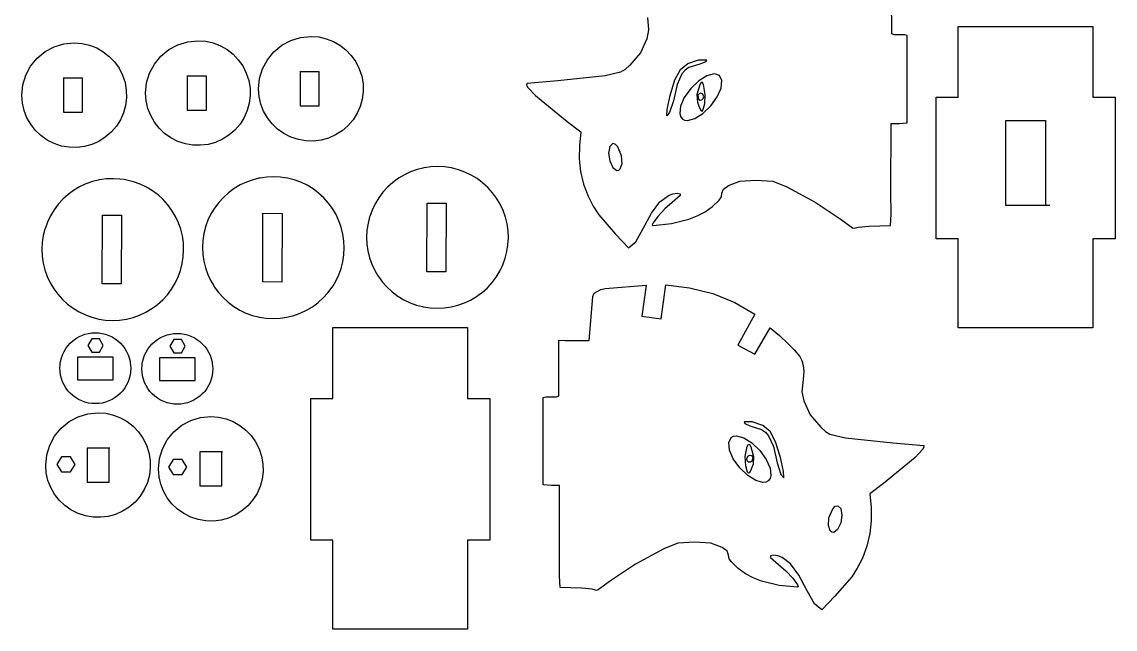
# Model space of a CAD drawing. Extents: x -189 to 189, y -97 to 97.
# Drawn here: x -179.3 to -30.1, y -66.3 to 16.6 of the extents above; entities that cross this region are included whole.
import ezdxf

# ---------------------------------------------------------------- set-up
doc = ezdxf.new("R2010")
doc.units = 0
doc.layers.add('MODELSKETCH_VISIBLE', color=7, linetype='CONTINUOUS')

msp = doc.modelspace()

# ---------------------------------------------------------------- linework, layer by layer
at = {"layer": 'MODELSKETCH_VISIBLE'}
for p, q in [((-60.6, 14.93), (-60.61, 22.55)), ((-93.94, 17.2), (-93.79, 15.5)), ((-93.79, 15.5), (-94.04, 14.25)), ((-60.27, 14.82), (-60.6, 14.93)), ((-51.53, 6.29), (-51.53, 15.97)), ((-51.53, 15.97), (-33.14, 15.97)), ((-33.14, 15.97), (-33.14, 6.29)), ((-174.94, 13.17), (-173.6, 13.58)), ((-173.6, 13.58), (-172.2, 13.72)), ((-172.2, 13.72), (-171.13, 13.64)), ((-171.13, 13.64), (-170.11, 13.4)), ((-159.27, 12.81), (-158.04, 13.47)), ((-158.04, 13.47), (-156.71, 13.87)), ((-156.71, 13.87), (-155.31, 14.01)), ((-155.31, 14.01), (-154.24, 13.93)), ((-154.24, 13.93), (-153.21, 13.7)), ((-153.21, 13.7), (-152.24, 13.32)), ((-143.85, 13.39), (-142.62, 14.05)), ((-142.62, 14.05), (-141.29, 14.46)), ((-141.29, 14.46), (-139.89, 14.6)), ((-139.89, 14.6), (-138.82, 14.52)), ((-138.82, 14.52), (-137.79, 14.28)), ((-137.79, 14.28), (-136.82, 13.9)), ((-136.82, 13.9), (-135.92, 13.39)), ((-94.04, 14.25), (-94.91, 12.37)), ((-59.54, 14.81), (-60.27, 14.82)), ((-58.81, 14.8), (-59.54, 14.81)), ((-58.47, 14.71), (-58.81, 14.8)), ((-58.48, 2.79), (-58.47, 14.71)), ((-177.25, 11.62), (-176.17, 12.52)), ((-176.17, 12.52), (-174.94, 13.17)), ((-170.11, 13.4), (-169.13, 13.02)), ((-169.13, 13.02), (-168.23, 12.51)), ((-168.23, 12.51), (-167.41, 11.87)), ((-160.36, 11.92), (-159.27, 12.81)), ((-152.24, 13.32), (-151.34, 12.81)), ((-151.34, 12.81), (-150.52, 12.17)), ((-150.52, 12.17), (-149.8, 11.42)), ((-145.83, 11.41), (-144.94, 12.5)), ((-144.94, 12.5), (-143.85, 13.39)), ((-135.92, 13.39), (-135.1, 12.75)), ((-135.1, 12.75), (-134.38, 12)), ((-134.38, 12), (-133.77, 11.14)), ((-94.91, 12.37), (-96.35, 10.68)), ((-178.8, 9.3), (-178.15, 10.53)), ((-178.15, 10.53), (-177.25, 11.62)), ((-167.41, 11.87), (-166.69, 11.12)), ((-166.69, 11.12), (-166.08, 10.26)), ((-161.91, 9.6), (-161.25, 10.83)), ((-161.25, 10.83), (-160.36, 11.92)), ((-149.8, 11.42), (-149.19, 10.56)), ((-149.19, 10.56), (-148.71, 9.6)), ((-146.49, 10.18), (-145.83, 11.41)), ((-133.77, 11.14), (-133.28, 10.18)), ((-96.35, 10.68), (-97, 10.09)), ((-89.44, 10.06), (-88.43, 10.89)), ((-88.43, 10.89), (-86.99, 11.39)), ((-86.8, 10.79), (-88.27, 10.35)), ((-86.99, 11.39), (-85.88, 11.42)), ((-86.58, 10.89), (-86.8, 10.79)), ((-85.97, 11.15), (-86.58, 10.89)), ((-85.88, 11.42), (-85.97, 11.15)), ((-179.21, 7.97), (-178.8, 9.3)), ((-166.08, 10.26), (-165.6, 9.3)), ((-165.6, 9.3), (-165.26, 8.29)), ((-162.32, 8.27), (-161.91, 9.6)), ((-154.16, 9.17), (-156.82, 9.17)), ((-156.76, 9.19), (-156.76, 4.54)), ((-154.16, 4.54), (-154.16, 9.17)), ((-148.71, 9.6), (-148.37, 8.58)), ((-146.89, 8.85), (-146.49, 10.18)), ((-138.74, 9.75), (-141.4, 9.75)), ((-141.34, 9.77), (-141.34, 5.13)), ((-138.74, 5.13), (-138.74, 9.75)), ((-133.28, 10.18), (-132.95, 9.17)), ((-132.95, 9.17), (-132.77, 8.13)), ((-99.73, 9.21), (-106.17, 8.52)), ((-97.6, 9.73), (-99.73, 9.21)), ((-97, 10.09), (-97.6, 9.73)), ((-90.19, 8.68), (-89.44, 10.06)), ((-89.23, 9.48), (-89.88, 8.03)), ((-88.8, 9.98), (-89.23, 9.48)), ((-88.27, 10.35), (-88.8, 9.98)), ((-85.83, 9.22), (-86.94, 8.54)), ((-84.85, 9.47), (-85.83, 9.22)), ((-84.45, 9.42), (-84.85, 9.47)), ((-84.12, 9.24), (-84.45, 9.42)), ((-83.79, 8.56), (-84.12, 9.24)), ((-179.35, 6.57), (-179.21, 7.97)), ((-171.05, 8.88), (-173.71, 8.88)), ((-173.65, 8.89), (-173.65, 4.25)), ((-171.05, 4.25), (-171.05, 8.88)), ((-165.26, 8.29), (-165.09, 7.25)), ((-162.46, 6.87), (-162.32, 8.27)), ((-148.37, 8.58), (-148.19, 7.55)), ((-148.19, 7.55), (-148.17, 6.5)), ((-147.03, 7.45), (-146.89, 8.85)), ((-132.77, 8.13), (-132.75, 7.08)), ((-110.4, 8.15), (-110.44, 7.95)), ((-110.44, 7.95), (-110.25, 7.6)), ((-106.17, 8.52), (-110.4, 8.15)), ((-110.25, 7.6), (-109.24, 6.51)), ((-90.83, 6.55), (-90.19, 8.68)), ((-89.88, 8.03), (-90.4, 5.81)), ((-88.03, 7.49), (-88.91, 6.25)), ((-86.94, 8.54), (-88.03, 7.49)), ((-86.81, 8), (-87.18, 6.66)), ((-86.61, 8.3), (-86.81, 8)), ((-86.47, 8.33), (-86.61, 8.3)), ((-86.29, 8.03), (-86.47, 8.33)), ((-86.04, 6.67), (-86.29, 8.03)), ((-84.42, 6.33), (-83.89, 7.54)), ((-83.89, 7.54), (-83.79, 8.56)), ((-179.27, 5.5), (-179.35, 6.57)), ((-165.06, 6.21), (-165.19, 5.18)), ((-165.09, 7.25), (-165.06, 6.21)), ((-162.38, 5.8), (-162.46, 6.87)), ((-148.17, 6.5), (-148.3, 5.47)), ((-146.95, 6.38), (-147.03, 7.45)), ((-146.72, 5.35), (-146.95, 6.38)), ((-132.88, 6.05), (-133.15, 5.05)), ((-132.75, 7.08), (-132.88, 6.05)), ((-109.24, 6.51), (-104.91, 2.97)), ((-91.24, 4.64), (-90.83, 6.55)), ((-88.91, 6.25), (-89.43, 5.06)), ((-87.18, 6.66), (-87.12, 5.64)), ((-86.9, 6.78), (-87.06, 6.56)), ((-87.06, 6.56), (-86.97, 6.02)), ((-86.97, 6.02), (-86.75, 5.89)), ((-86.67, 6.86), (-86.9, 6.78)), ((-86.37, 6.72), (-86.67, 6.86)), ((-86.51, 5.92), (-86.32, 6.1)), ((-86.25, 6.37), (-86.37, 6.72)), ((-86.32, 6.1), (-86.25, 6.37)), ((-86.12, 5.39), (-86.04, 6.67)), ((-85.28, 5.11), (-84.42, 6.33)), ((-54.53, -13.06), (-54.53, 6.29)), ((-54.53, 6.29), (-51.53, 6.29)), ((-33.14, 6.29), (-30.09, 6.29)), ((-30.09, 6.29), (-30.09, -13.06)), ((-179.03, 4.47), (-179.27, 5.5)), ((-165.19, 5.18), (-165.47, 4.17)), ((-162.14, 4.77), (-162.38, 5.8)), ((-161.76, 3.8), (-162.14, 4.77)), ((-156.76, 4.54), (-154.16, 4.54)), ((-148.3, 5.47), (-148.58, 4.47)), ((-146.34, 4.38), (-146.72, 5.35)), ((-141.34, 5.13), (-138.74, 5.13)), ((-133.15, 5.05), (-133.57, 4.1)), ((-91.31, 3.74), (-91.24, 4.64)), ((-90.4, 5.81), (-90.92, 4.21)), ((-89.43, 5.06), (-89.53, 4.05)), ((-87.12, 5.64), (-86.86, 4.92)), ((-86.86, 4.92), (-86.6, 4.44)), ((-86.75, 5.89), (-86.51, 5.92)), ((-86.49, 4.37), (-86.36, 4.54)), ((-86.38, 4.06), (-85.28, 5.11)), ((-86.36, 4.54), (-86.12, 5.39)), ((-178.66, 3.5), (-179.03, 4.47)), ((-178.14, 2.6), (-178.66, 3.5)), ((-173.65, 4.25), (-171.05, 4.25)), ((-165.89, 3.22), (-166.45, 2.33)), ((-165.47, 4.17), (-165.89, 3.22)), ((-161.25, 2.9), (-161.76, 3.8)), ((-149, 3.52), (-149.56, 2.63)), ((-148.58, 4.47), (-149, 3.52)), ((-145.83, 3.48), (-146.34, 4.38)), ((-145.19, 2.66), (-145.83, 3.48)), ((-134.13, 3.21), (-134.83, 2.4)), ((-133.57, 4.1), (-134.13, 3.21)), ((-90.92, 4.21), (-91.31, 3.74)), ((-89.53, 4.05), (-89.42, 3.66)), ((-89.42, 3.66), (-89.2, 3.36)), ((-89.2, 3.36), (-88.87, 3.18)), ((-88.87, 3.18), (-88.46, 3.13)), ((-88.46, 3.13), (-87.48, 3.38)), ((-87.48, 3.38), (-86.38, 4.06)), ((-86.6, 4.44), (-86.49, 4.37)), ((-45.01, -8.48), (-45.01, 3.13)), ((-45.01, 3.13), (-39.61, 3.13)), ((-39.61, 3.13), (-39.61, -8.48)), ((-177.51, 1.78), (-178.14, 2.6)), ((-176.75, 1.06), (-177.51, 1.78)), ((-167.15, 1.52), (-167.96, 0.82)), ((-166.45, 2.33), (-167.15, 1.52)), ((-160.61, 2.08), (-161.25, 2.9)), ((-159.86, 1.36), (-160.61, 2.08)), ((-150.26, 1.81), (-151.07, 1.11)), ((-149.56, 2.63), (-150.26, 1.81)), ((-144.44, 1.94), (-145.19, 2.66)), ((-143.58, 1.33), (-144.44, 1.94)), ((-135.64, 1.7), (-136.54, 1.14)), ((-134.83, 2.4), (-135.64, 1.7)), ((-104.91, 2.97), (-103.05, 1.58)), ((-103.05, 1.58), (-103.21, -0.32)), ((-60.7, -6.68), (-60.66, 2.71)), ((-60.66, 2.71), (-59.57, 2.72)), ((-59.57, 2.72), (-58.48, 2.79)), ((-175.89, 0.45), (-176.75, 1.06)), ((-174.94, -0.03), (-175.89, 0.45)), ((-168.85, 0.26), (-169.81, -0.16)), ((-167.96, 0.82), (-168.85, 0.26)), ((-159, 0.75), (-159.86, 1.36)), ((-158.04, 0.26), (-159, 0.75)), ((-157.03, -0.07), (-158.04, 0.26)), ((-152.91, 0.13), (-153.91, -0.14)), ((-151.96, 0.55), (-152.91, 0.13)), ((-151.07, 1.11), (-151.96, 0.55)), ((-142.62, 0.85), (-143.58, 1.33)), ((-141.6, 0.51), (-142.62, 0.85)), ((-140.56, 0.33), (-141.6, 0.51)), ((-139.52, 0.31), (-140.56, 0.33)), ((-138.49, 0.44), (-139.52, 0.31)), ((-137.49, 0.72), (-138.49, 0.44)), ((-136.54, 1.14), (-137.49, 0.72)), ((-173.92, -0.37), (-174.94, -0.03)), ((-172.88, -0.54), (-173.92, -0.37)), ((-171.84, -0.57), (-172.88, -0.54)), ((-170.81, -0.44), (-171.84, -0.57)), ((-169.81, -0.16), (-170.81, -0.44)), ((-155.99, -0.25), (-157.03, -0.07)), ((-154.94, -0.27), (-155.99, -0.25)), ((-153.91, -0.14), (-154.94, -0.27)), ((-103.21, -0.32), (-103.25, -2.12)), ((-99.09, -0.45), (-99.24, -1.33)), ((-99.24, -1.33), (-99.07, -2.4)), ((-98.69, -0.04), (-99.09, -0.45)), ((-98.33, -0.12), (-98.69, -0.04)), ((-97.98, -0.46), (-98.33, -0.12)), ((-97.48, -1.71), (-97.98, -0.46)), ((-103.25, -2.12), (-103.07, -3.87)), ((-99.07, -2.4), (-98.65, -3.29)), ((-97.66, -3.5), (-97.41, -2.75)), ((-97.41, -2.75), (-97.48, -1.71)), ((-127.13, -4.3), (-127.95, -4.78)), ((-126.27, -3.89), (-127.13, -4.3)), ((-125.38, -3.58), (-126.27, -3.89)), ((-124.59, -3.38), (-125.38, -3.58)), ((-124.46, -3.35), (-124.59, -3.38)), ((-124.09, -3.3), (-124.46, -3.35)), ((-123.52, -3.21), (-124.09, -3.3)), ((-122.57, -3.17), (-123.52, -3.21)), ((-121.62, -3.22), (-122.57, -3.17)), ((-121.04, -3.31), (-121.62, -3.22)), ((-120.68, -3.36), (-121.04, -3.31)), ((-119.76, -3.6), (-120.68, -3.36)), ((-118.87, -3.92), (-119.76, -3.6)), ((-118.01, -4.33), (-118.87, -3.92)), ((-117.2, -4.82), (-118.01, -4.33)), ((-103.07, -3.87), (-102.66, -5.56)), ((-98.65, -3.29), (-98.12, -3.7)), ((-98.12, -3.7), (-97.87, -3.68)), ((-97.87, -3.68), (-97.66, -3.5)), ((-171.46, -5.95), (-172.28, -6.43)), ((-170.6, -5.55), (-171.46, -5.95)), ((-169.71, -5.23), (-170.6, -5.55)), ((-168.92, -5.04), (-169.71, -5.23)), ((-168.78, -5), (-168.92, -5.04)), ((-168.42, -4.95), (-168.78, -5)), ((-167.84, -4.87), (-168.42, -4.95)), ((-166.9, -4.83), (-167.84, -4.87)), ((-165.95, -4.88), (-166.9, -4.83)), ((-165.37, -4.96), (-165.95, -4.88)), ((-165.01, -5.02), (-165.37, -4.96)), ((-164.09, -5.25), (-165.01, -5.02)), ((-163.19, -5.58), (-164.09, -5.25)), ((-162.34, -5.99), (-163.19, -5.58)), ((-149.54, -5.69), (-150.36, -6.18)), ((-148.68, -5.29), (-149.54, -5.69)), ((-147.78, -4.97), (-148.68, -5.29)), ((-146.99, -4.78), (-147.78, -4.97)), ((-146.86, -4.75), (-146.99, -4.78)), ((-146.5, -4.69), (-146.86, -4.75)), ((-145.92, -4.61), (-146.5, -4.69)), ((-144.97, -4.57), (-145.92, -4.61)), ((-144.03, -4.62), (-144.97, -4.57)), ((-143.45, -4.71), (-144.03, -4.62)), ((-143.09, -4.76), (-143.45, -4.71)), ((-142.17, -5), (-143.09, -4.76)), ((-141.27, -5.32), (-142.17, -5)), ((-140.42, -5.73), (-141.27, -5.32)), ((-139.6, -6.22), (-140.42, -5.73)), ((-128.72, -5.34), (-129.42, -5.98)), ((-127.95, -4.78), (-128.72, -5.34)), ((-116.67, -5.22), (-117.2, -4.82)), ((-116.44, -5.39), (-116.67, -5.22)), ((-115.74, -6.03), (-116.44, -5.39)), ((-102.66, -5.56), (-102.03, -7.21)), ((-83.57, -6.28), (-82.89, -5.75)), ((-82.89, -5.75), (-81.34, -5.15)), ((-81.34, -5.15), (-79.13, -5.04)), ((-79.13, -5.04), (-76.84, -5.17)), ((-76.84, -5.17), (-74.91, -5.93)), ((-74.91, -5.93), (-71.04, -8.04)), ((-173.04, -7), (-173.75, -7.63)), ((-172.28, -6.43), (-173.04, -7)), ((-161.52, -6.48), (-162.34, -5.99)), ((-161, -6.87), (-161.52, -6.48)), ((-160.76, -7.05), (-161, -6.87)), ((-160.06, -7.69), (-160.76, -7.05)), ((-151.83, -7.38), (-152.47, -8.08)), ((-151.12, -6.74), (-151.83, -7.38)), ((-150.36, -6.18), (-151.12, -6.74)), ((-139.07, -6.62), (-139.6, -6.22)), ((-138.84, -6.79), (-139.07, -6.62)), ((-138.14, -7.43), (-138.84, -6.79)), ((-137.51, -8.14), (-138.14, -7.43)), ((-130.63, -7.44), (-131.12, -8.25)), ((-130.06, -6.68), (-130.63, -7.44)), ((-129.42, -5.98), (-130.06, -6.68)), ((-115.1, -6.74), (-115.74, -6.03)), ((-114.54, -7.5), (-115.1, -6.74)), ((-102.03, -7.21), (-101.34, -8.6)), ((-92.23, -8.01), (-91.07, -7.11)), ((-91.07, -7.11), (-90.48, -6.88)), ((-89.47, -7.11), (-90.58, -8.08)), ((-90.48, -6.88), (-89.89, -6.81)), ((-89.89, -6.81), (-89.49, -6.88)), ((-89.49, -6.88), (-89.47, -7.11)), ((-84.15, -7.74), (-83.84, -7.31)), ((-83.84, -7.31), (-83.77, -6.81)), ((-83.77, -6.81), (-83.57, -6.28)), ((-60.67, -9.68), (-60.7, -6.68)), ((-174.39, -8.33), (-174.96, -9.09)), ((-173.75, -7.63), (-174.39, -8.33)), ((-159.43, -8.39), (-160.06, -7.69)), ((-158.87, -9.16), (-159.43, -8.39)), ((-153.04, -8.84), (-153.53, -9.65)), ((-152.47, -8.08), (-153.04, -8.84)), ((-136.94, -8.9), (-137.51, -8.14)), ((-136.46, -9.72), (-136.94, -8.9)), ((-131.12, -8.25), (-131.53, -9.11)), ((-124.06, -17.53), (-124.02, -8.16)), ((-124.02, -8.16), (-121.42, -8.17)), ((-121.42, -8.17), (-121.46, -17.54)), ((-114.05, -8.32), (-114.54, -7.5)), ((-113.65, -9.18), (-114.05, -8.32)), ((-101.34, -8.6), (-100.6, -9.78)), ((-93.38, -9.52), (-92.23, -8.01)), ((-91.57, -8.93), (-92.54, -9.97)), ((-90.58, -8.08), (-91.57, -8.93)), ((-86.08, -9.35), (-85.08, -8.62)), ((-85.08, -8.62), (-84.15, -7.74)), ((-71.04, -8.04), (-67.49, -10.4)), ((-39.01, -8.48), (-45.01, -8.48)), ((-175.45, -9.91), (-175.86, -10.76)), ((-174.96, -9.09), (-175.45, -9.91)), ((-168.39, -19.19), (-168.35, -9.81)), ((-168.35, -9.81), (-165.74, -9.82)), ((-165.74, -9.82), (-165.79, -19.2)), ((-158.38, -9.98), (-158.87, -9.16)), ((-157.98, -10.84), (-158.38, -9.98)), ((-153.53, -9.65), (-153.94, -10.51)), ((-146.46, -18.93), (-146.43, -9.55)), ((-146.43, -9.55), (-143.82, -9.56)), ((-143.82, -9.56), (-143.86, -18.94)), ((-136.06, -10.58), (-136.46, -9.72)), ((-131.87, -10.06), (-132.09, -10.92)), ((-131.85, -10), (-131.87, -10.06)), ((-131.53, -9.11), (-131.85, -10)), ((-113.33, -10.08), (-113.65, -9.18)), ((-113.11, -11), (-113.33, -10.08)), ((-100.6, -9.78), (-98.29, -12.41)), ((-94.51, -11.65), (-93.38, -9.52)), ((-92.54, -9.97), (-93.18, -10.84)), ((-90.66, -10.94), (-88.27, -10.37)), ((-88.27, -10.37), (-87.14, -9.92)), ((-87.14, -9.92), (-86.08, -9.35)), ((-67.49, -10.4), (-65.97, -11.56)), ((-60.77, -11.24), (-60.67, -9.68)), ((-176.2, -11.72), (-176.42, -12.58)), ((-176.18, -11.66), (-176.2, -11.72)), ((-175.86, -10.76), (-176.18, -11.66)), ((-157.66, -11.73), (-157.98, -10.84)), ((-157.43, -12.65), (-157.66, -11.73)), ((-154.28, -11.46), (-154.5, -12.32)), ((-154.26, -11.4), (-154.28, -11.46)), ((-153.94, -10.51), (-154.26, -11.4)), ((-135.74, -11.47), (-136.06, -10.58)), ((-135.51, -12.4), (-135.74, -11.47)), ((-132.23, -11.86), (-132.28, -12.81)), ((-132.09, -10.92), (-132.23, -11.86)), ((-112.97, -11.94), (-113.11, -11)), ((-112.93, -12.89), (-112.97, -11.94)), ((-95.51, -13.44), (-94.51, -11.65)), ((-93.18, -10.84), (-93.28, -11.11)), ((-93.28, -11.11), (-93.18, -11.2)), ((-93.18, -11.2), (-90.66, -10.94)), ((-65.97, -11.56), (-65.74, -11.6)), ((-65.74, -11.6), (-65.16, -11.47)), ((-65.16, -11.47), (-63.68, -11.3)), ((-63.68, -11.3), (-60.77, -11.24)), ((-176.42, -12.58), (-176.56, -13.52)), ((-157.3, -13.59), (-157.43, -12.65)), ((-154.64, -13.26), (-154.69, -14.21)), ((-154.5, -12.32), (-154.64, -13.26)), ((-135.38, -13.34), (-135.51, -12.4)), ((-135.34, -14.28), (-135.38, -13.34)), ((-132.28, -12.81), (-132.24, -13.76)), ((-112.98, -13.84), (-112.93, -12.89)), ((-98.29, -12.41), (-96.51, -14.25)), ((-51.53, -13.06), (-54.53, -13.06)), ((-51.53, -25.2), (-51.53, -13.06)), ((-30.09, -13.06), (-33.14, -13.06)), ((-33.14, -13.06), (-33.14, -25.2)), ((-176.56, -13.52), (-176.61, -14.46)), ((-176.61, -14.46), (-176.57, -15.41)), ((-157.31, -15.49), (-157.26, -14.54)), ((-157.26, -14.54), (-157.3, -13.59)), ((-154.69, -14.21), (-154.65, -15.16)), ((-135.39, -15.23), (-135.34, -14.28)), ((-132.24, -13.76), (-132.11, -14.7)), ((-132.11, -14.7), (-131.88, -15.62)), ((-113.36, -15.7), (-113.12, -14.77)), ((-113.12, -14.77), (-112.98, -13.84)), ((-96.51, -14.25), (-95.51, -13.44)), ((-176.57, -15.41), (-176.43, -16.35)), ((-176.43, -16.35), (-176.21, -17.28)), ((-157.45, -16.43), (-157.31, -15.49)), ((-154.65, -15.16), (-154.51, -16.1)), ((-154.51, -16.1), (-154.28, -17.02)), ((-135.76, -17.09), (-135.53, -16.17)), ((-135.53, -16.17), (-135.39, -15.23)), ((-131.88, -15.62), (-131.56, -16.52)), ((-113.68, -16.59), (-113.36, -15.7)), ((-176.21, -17.28), (-175.89, -18.17)), ((-158.01, -18.24), (-157.68, -17.35)), ((-157.68, -17.35), (-157.45, -16.43)), ((-154.28, -17.02), (-153.97, -17.91)), ((-136.09, -17.98), (-135.76, -17.09)), ((-131.56, -16.52), (-131.16, -17.38)), ((-131.16, -17.38), (-130.79, -17.99)), ((-121.46, -17.54), (-124.06, -17.53)), ((-114.46, -18.06), (-114.09, -17.44)), ((-114.09, -17.44), (-113.68, -16.59)), ((-175.89, -18.17), (-175.49, -19.03)), ((-175.49, -19.03), (-175.12, -19.65)), ((-165.79, -19.2), (-168.39, -19.19)), ((-158.79, -19.71), (-158.42, -19.1)), ((-158.42, -19.1), (-158.01, -18.24)), ((-153.97, -17.91), (-153.57, -18.77)), ((-153.57, -18.77), (-153.2, -19.39)), ((-153.2, -19.39), (-153.08, -19.59)), ((-143.86, -18.94), (-146.46, -18.93)), ((-136.87, -19.46), (-136.5, -18.84)), ((-136.5, -18.84), (-136.09, -17.98)), ((-130.79, -17.99), (-130.67, -18.19)), ((-130.67, -18.19), (-130.11, -18.96)), ((-130.11, -18.96), (-129.48, -19.66)), ((-115.79, -19.72), (-115.15, -19.02)), ((-115.15, -19.02), (-114.58, -18.26)), ((-114.58, -18.26), (-114.46, -18.06)), ((-99.71, -19.81), (-94.12, -19.35)), ((-94.12, -19.35), (-94.71, -23.61)), ((-92.08, -23.96), (-91.44, -19.31)), ((-91.44, -19.31), (-88.2, -19.72)), ((-175.12, -19.65), (-175, -19.85)), ((-175, -19.85), (-174.44, -20.61)), ((-174.44, -20.61), (-173.8, -21.32)), ((-160.12, -21.37), (-159.48, -20.67)), ((-159.48, -20.67), (-158.91, -19.91)), ((-158.91, -19.91), (-158.79, -19.71)), ((-153.08, -19.59), (-152.52, -20.35)), ((-152.52, -20.35), (-151.88, -21.06)), ((-138.2, -21.12), (-137.56, -20.41)), ((-137.56, -20.41), (-136.99, -19.65)), ((-136.99, -19.65), (-136.87, -19.46)), ((-129.48, -19.66), (-128.78, -20.3)), ((-128.78, -20.3), (-128.02, -20.87)), ((-128.02, -20.87), (-127.2, -21.36)), ((-117.26, -20.92), (-116.73, -20.52)), ((-116.73, -20.52), (-116.5, -20.35)), ((-116.5, -20.35), (-115.79, -19.72)), ((-101.41, -20.91), (-101.2, -20.47)), ((-101.2, -20.47), (-100.82, -20.22)), ((-100.82, -20.22), (-100.32, -19.98)), ((-100.32, -19.98), (-99.71, -19.81)), ((-88.2, -19.72), (-85, -20.51)), ((-85, -20.51), (-81.99, -21.72)), ((-173.8, -21.32), (-173.1, -21.96)), ((-173.1, -21.96), (-172.34, -22.53)), ((-161.59, -22.57), (-161.06, -22.18)), ((-161.06, -22.18), (-160.82, -22.01)), ((-160.82, -22.01), (-160.12, -21.37)), ((-151.88, -21.06), (-151.18, -21.7)), ((-151.18, -21.7), (-150.42, -22.27)), ((-150.42, -22.27), (-149.61, -22.76)), ((-140.49, -22.8), (-139.67, -22.31)), ((-139.67, -22.31), (-139.14, -21.92)), ((-139.14, -21.92), (-138.9, -21.75)), ((-138.9, -21.75), (-138.2, -21.12)), ((-127.2, -21.36), (-126.35, -21.77)), ((-126.35, -21.77), (-125.45, -22.1)), ((-125.45, -22.1), (-124.66, -22.3)), ((-124.66, -22.3), (-124.53, -22.33)), ((-124.53, -22.33), (-123.59, -22.48)), ((-121.7, -22.48), (-120.76, -22.35)), ((-120.76, -22.35), (-119.83, -22.12)), ((-119.83, -22.12), (-118.94, -21.8)), ((-118.94, -21.8), (-118.08, -21.4)), ((-118.08, -21.4), (-117.26, -20.92)), ((-101.63, -23.69), (-101.41, -20.91)), ((-81.99, -21.72), (-79.27, -23.35)), ((-172.34, -22.53), (-171.53, -23.02)), ((-171.53, -23.02), (-170.67, -23.43)), ((-170.67, -23.43), (-169.78, -23.75)), ((-169.78, -23.75), (-168.99, -23.95)), ((-165.08, -24), (-164.16, -23.77)), ((-164.16, -23.77), (-163.27, -23.46)), ((-163.27, -23.46), (-162.41, -23.06)), ((-162.41, -23.06), (-161.59, -22.57)), ((-149.61, -22.76), (-148.75, -23.17)), ((-148.75, -23.17), (-147.86, -23.49)), ((-147.86, -23.49), (-147.07, -23.7)), ((-147.07, -23.7), (-146.94, -23.73)), ((-146.94, -23.73), (-146, -23.87)), ((-146, -23.87), (-145.05, -23.92)), ((-145.05, -23.92), (-144.1, -23.88)), ((-144.1, -23.88), (-143.16, -23.74)), ((-143.16, -23.74), (-142.24, -23.52)), ((-142.24, -23.52), (-141.35, -23.2)), ((-141.35, -23.2), (-140.49, -22.8)), ((-123.59, -22.48), (-122.64, -22.53)), ((-122.64, -22.53), (-121.7, -22.48)), ((-101.89, -26.91), (-101.63, -23.69)), ((-94.71, -23.61), (-92.08, -23.96)), ((-79.27, -23.35), (-81.62, -27.56)), ((-168.99, -23.95), (-168.86, -23.99)), ((-168.86, -23.99), (-167.92, -24.13)), ((-167.92, -24.13), (-166.97, -24.18)), ((-166.97, -24.18), (-166.02, -24.14)), ((-166.02, -24.14), (-165.08, -24)), ((-136.91, -34.84), (-136.91, -25.17)), ((-136.91, -25.17), (-118.52, -25.17)), ((-118.52, -25.17), (-118.52, -34.84)), ((-79.27, -28.8), (-77.17, -25.21)), ((-77.17, -25.21), (-75.93, -26.23)), ((-33.14, -25.2), (-51.53, -25.2)), ((-172.39, -26.97), (-172.01, -26.69)), ((-172.01, -26.69), (-171.74, -26.53)), ((-171.74, -26.53), (-171.6, -26.44)), ((-171.6, -26.44), (-171.17, -26.24)), ((-171.17, -26.24), (-170.73, -26.08)), ((-170.73, -26.08), (-170.27, -25.96)), ((-169.81, -26.7), (-170.33, -27.6)), ((-170.27, -25.96), (-169.8, -25.9)), ((-168.76, -26.7), (-169.81, -26.7)), ((-169.8, -25.9), (-169.32, -25.87)), ((-169.32, -25.87), (-169.24, -25.88)), ((-169.24, -25.88), (-168.85, -25.89)), ((-168.85, -25.89), (-168.38, -25.96)), ((-168.24, -27.6), (-168.76, -26.7)), ((-168.38, -25.96), (-167.92, -26.08)), ((-167.92, -26.08), (-167.47, -26.24)), ((-167.47, -26.24), (-167.04, -26.44)), ((-167.04, -26.44), (-166.9, -26.53)), ((-166.9, -26.53), (-166.63, -26.69)), ((-166.63, -26.69), (-166.25, -26.97)), ((-161.2, -27.06), (-160.82, -26.78)), ((-160.82, -26.78), (-160.55, -26.62)), ((-160.55, -26.62), (-160.41, -26.53)), ((-160.41, -26.53), (-159.98, -26.33)), ((-159.98, -26.33), (-159.53, -26.17)), ((-159.53, -26.17), (-159.07, -26.05)), ((-158.62, -26.79), (-159.14, -27.69)), ((-159.07, -26.05), (-158.6, -25.98)), ((-157.57, -26.79), (-158.62, -26.79)), ((-158.6, -25.98), (-158.13, -25.96)), ((-158.13, -25.96), (-158.04, -25.96)), ((-158.04, -25.96), (-157.65, -25.98)), ((-157.65, -25.98), (-157.18, -26.05)), ((-157.05, -27.69), (-157.57, -26.79)), ((-157.18, -26.05), (-156.72, -26.17)), ((-156.72, -26.17), (-156.28, -26.33)), ((-156.28, -26.33), (-155.85, -26.53)), ((-155.85, -26.53), (-155.71, -26.62)), ((-155.71, -26.62), (-155.44, -26.78)), ((-155.44, -26.78), (-155.06, -27.06)), ((-75.93, -26.23), (-74.76, -27.35)), ((-173.59, -28.43), (-173.34, -28.02)), ((-173.34, -28.02), (-173.06, -27.64)), ((-173.06, -27.64), (-172.74, -27.29)), ((-172.74, -27.29), (-172.39, -26.97)), ((-170.33, -27.6), (-169.81, -28.51)), ((-168.76, -28.51), (-168.24, -27.6)), ((-166.25, -26.97), (-165.9, -27.29)), ((-165.9, -27.29), (-165.58, -27.64)), ((-165.58, -27.64), (-165.3, -28.02)), ((-165.3, -28.02), (-165.05, -28.43)), ((-162.4, -28.52), (-162.15, -28.11)), ((-162.15, -28.11), (-161.87, -27.73)), ((-161.87, -27.73), (-161.55, -27.38)), ((-161.55, -27.38), (-161.2, -27.06)), ((-159.14, -27.69), (-158.62, -28.6)), ((-157.57, -28.6), (-157.05, -27.69)), ((-155.06, -27.06), (-154.71, -27.38)), ((-154.71, -27.38), (-154.39, -27.73)), ((-154.39, -27.73), (-154.11, -28.11)), ((-154.11, -28.11), (-153.86, -28.52)), ((-106.03, -34.5), (-106.02, -26.89)), ((-106.02, -26.89), (-105.16, -26.91)), ((-105.16, -26.91), (-101.89, -26.91)), ((-81.62, -27.56), (-79.27, -28.8)), ((-74.76, -27.35), (-73.89, -28.22)), ((-73.89, -28.22), (-73.13, -29.11)), ((-174.1, -30), (-174.07, -29.77)), ((-174.07, -29.77), (-173.95, -29.31)), ((-173.95, -29.31), (-173.79, -28.86)), ((-173.79, -28.86), (-173.59, -28.43)), ((-171.74, -29.21), (-171.74, -30.04)), ((-169.24, -29.21), (-171.74, -29.21)), ((-169.81, -28.51), (-168.76, -28.51)), ((-166.9, -29.21), (-169.24, -29.21)), ((-166.9, -30.04), (-166.9, -29.21)), ((-165.05, -28.43), (-164.85, -28.86)), ((-164.85, -28.86), (-164.69, -29.31)), ((-164.69, -29.31), (-164.58, -29.77)), ((-164.58, -29.77), (-164.54, -30)), ((-162.87, -29.86), (-162.76, -29.4)), ((-162.76, -29.4), (-162.6, -28.95)), ((-162.6, -28.95), (-162.4, -28.52)), ((-160.55, -29.3), (-160.55, -30.13)), ((-158.04, -29.3), (-160.55, -29.3)), ((-158.62, -28.6), (-157.57, -28.6)), ((-155.71, -29.3), (-158.04, -29.3)), ((-155.71, -30.13), (-155.71, -29.3)), ((-153.86, -28.52), (-153.66, -28.95)), ((-153.66, -28.95), (-153.5, -29.39)), ((-153.5, -29.39), (-153.38, -29.86)), ((-73.13, -29.11), (-72.85, -29.66)), ((-72.85, -29.66), (-72.67, -30.34)), ((-174.16, -30.71), (-174.14, -30.24)), ((-174.14, -31.18), (-174.16, -30.71)), ((-174.14, -30.24), (-174.1, -30)), ((-174.07, -31.65), (-174.14, -31.18)), ((-171.74, -30.04), (-171.74, -32.31)), ((-166.9, -32.31), (-166.9, -30.04)), ((-164.51, -31.19), (-164.58, -31.65)), ((-164.54, -30), (-164.51, -30.24)), ((-164.51, -30.24), (-164.48, -30.71)), ((-164.48, -30.71), (-164.51, -31.19)), ((-162.97, -30.8), (-162.94, -30.33)), ((-162.94, -31.27), (-162.97, -30.8)), ((-162.94, -30.33), (-162.91, -30.09)), ((-162.87, -31.74), (-162.94, -31.27)), ((-162.91, -30.09), (-162.87, -29.86)), ((-160.55, -30.13), (-160.55, -32.4)), ((-155.71, -32.4), (-155.71, -30.13)), ((-153.38, -29.86), (-153.35, -30.09)), ((-153.31, -31.27), (-153.38, -31.74)), ((-153.35, -30.09), (-153.31, -30.33)), ((-153.31, -30.33), (-153.29, -30.8)), ((-153.29, -30.8), (-153.31, -31.27)), ((-72.61, -31.18), (-72.7, -32.23)), ((-72.67, -30.34), (-72.61, -31.18)), ((-173.95, -32.11), (-174.07, -31.65)), ((-173.79, -32.56), (-173.95, -32.11)), ((-173.59, -32.99), (-173.79, -32.56)), ((-171.74, -32.31), (-169.24, -32.31)), ((-169.24, -32.31), (-166.9, -32.31)), ((-164.85, -32.56), (-165.05, -32.99)), ((-164.69, -32.12), (-164.85, -32.56)), ((-164.58, -31.65), (-164.69, -32.12)), ((-162.76, -32.2), (-162.87, -31.74)), ((-162.6, -32.65), (-162.76, -32.2)), ((-162.4, -33.08), (-162.6, -32.65)), ((-160.55, -32.4), (-158.04, -32.4)), ((-158.04, -32.4), (-155.71, -32.4)), ((-153.66, -32.65), (-153.86, -33.08)), ((-153.5, -32.2), (-153.66, -32.65)), ((-153.38, -31.74), (-153.5, -32.2)), ((-72.7, -32.23), (-72.85, -33.94)), ((-173.34, -33.4), (-173.59, -32.99)), ((-173.06, -33.78), (-173.34, -33.4)), ((-172.89, -33.97), (-173.06, -33.78)), ((-172.74, -34.13), (-172.89, -33.97)), ((-172.39, -34.45), (-172.74, -34.13)), ((-165.9, -34.13), (-166.25, -34.45)), ((-165.75, -33.97), (-165.9, -34.13)), ((-165.58, -33.78), (-165.75, -33.97)), ((-165.3, -33.4), (-165.58, -33.78)), ((-165.05, -32.99), (-165.3, -33.4)), ((-162.15, -33.49), (-162.4, -33.08)), ((-161.87, -33.87), (-162.15, -33.49)), ((-161.7, -34.06), (-161.87, -33.87)), ((-161.55, -34.22), (-161.7, -34.06)), ((-161.2, -34.54), (-161.55, -34.22)), ((-154.71, -34.22), (-155.06, -34.54)), ((-154.56, -34.06), (-154.71, -34.22)), ((-154.39, -33.87), (-154.56, -34.06)), ((-154.11, -33.49), (-154.39, -33.87)), ((-153.86, -33.08), (-154.11, -33.49)), ((-72.85, -33.94), (-72.59, -35.18)), ((-172.01, -34.73), (-172.39, -34.45)), ((-171.6, -34.98), (-172.01, -34.73)), ((-171.17, -35.18), (-171.6, -34.98)), ((-170.73, -35.34), (-171.17, -35.18)), ((-170.27, -35.46), (-170.73, -35.34)), ((-169.8, -35.53), (-170.27, -35.46)), ((-169.32, -35.55), (-169.8, -35.53)), ((-169.24, -35.55), (-169.32, -35.55)), ((-168.85, -35.53), (-169.24, -35.55)), ((-168.38, -35.46), (-168.85, -35.53)), ((-167.92, -35.34), (-168.38, -35.46)), ((-167.47, -35.18), (-167.92, -35.34)), ((-167.04, -34.98), (-167.47, -35.18)), ((-166.63, -34.73), (-167.04, -34.98)), ((-166.25, -34.45), (-166.63, -34.73)), ((-160.82, -34.82), (-161.2, -34.54)), ((-160.41, -35.07), (-160.82, -34.82)), ((-159.98, -35.27), (-160.41, -35.07)), ((-159.53, -35.43), (-159.98, -35.27)), ((-159.07, -35.55), (-159.53, -35.43)), ((-158.6, -35.62), (-159.07, -35.55)), ((-158.13, -35.64), (-158.6, -35.62)), ((-158.04, -35.63), (-158.13, -35.64)), ((-157.65, -35.62), (-158.04, -35.63)), ((-157.18, -35.55), (-157.65, -35.62)), ((-156.72, -35.43), (-157.18, -35.55)), ((-156.28, -35.27), (-156.72, -35.43)), ((-155.85, -35.07), (-156.28, -35.27)), ((-155.44, -34.82), (-155.85, -35.07)), ((-155.06, -34.54), (-155.44, -34.82)), ((-139.91, -54.2), (-139.91, -34.84)), ((-139.91, -34.84), (-136.91, -34.84)), ((-118.52, -34.84), (-115.47, -34.84)), ((-115.47, -34.84), (-115.47, -54.2)), ((-108.16, -34.72), (-107.83, -34.63)), ((-108.16, -46.64), (-108.16, -34.72)), ((-107.83, -34.63), (-107.1, -34.62)), ((-107.1, -34.62), (-106.37, -34.61)), ((-106.37, -34.61), (-106.03, -34.5)), ((-72.59, -35.18), (-71.73, -37.06)), ((-171.68, -37.33), (-170.35, -36.93)), ((-170.35, -36.93), (-168.95, -36.79)), ((-168.95, -36.79), (-167.88, -36.87)), ((-167.88, -36.87), (-166.85, -37.1)), ((-166.85, -37.1), (-165.88, -37.48)), ((-154.96, -37.44), (-153.56, -37.3)), ((-153.56, -37.3), (-152.49, -37.38)), ((-71.73, -37.06), (-70.29, -38.75)), ((-174, -38.88), (-172.91, -37.99)), ((-172.91, -37.99), (-171.68, -37.33)), ((-165.88, -37.48), (-164.97, -37.99)), ((-164.97, -37.99), (-164.16, -38.63)), ((-164.16, -38.63), (-163.43, -39.38)), ((-158.61, -39.4), (-157.52, -38.5)), ((-157.52, -38.5), (-156.29, -37.85)), ((-156.29, -37.85), (-154.96, -37.44)), ((-152.49, -37.38), (-151.46, -37.62)), ((-151.46, -37.62), (-150.49, -37.99)), ((-150.49, -37.99), (-149.59, -38.51)), ((-149.59, -38.51), (-148.77, -39.15)), ((-79.65, -38.04), (-80.75, -38.01)), ((-80.75, -38.01), (-80.66, -38.28)), ((-80.66, -38.28), (-80.05, -38.54)), ((-80.05, -38.54), (-79.83, -38.64)), ((-79.83, -38.64), (-78.36, -39.08)), ((-78.21, -38.54), (-79.65, -38.04)), ((-77.19, -39.37), (-78.21, -38.54)), ((-70.29, -38.75), (-69.64, -39.34)), ((-175.55, -41.2), (-174.89, -39.97)), ((-174.89, -39.97), (-174, -38.88)), ((-163.43, -39.38), (-162.83, -40.24)), ((-162.83, -40.24), (-162.34, -41.2)), ((-159.5, -40.48), (-158.61, -39.4)), ((-148.77, -39.15), (-148.05, -39.9)), ((-148.05, -39.9), (-147.44, -40.76)), ((-82.85, -40.87), (-82.52, -40.19)), ((-82.52, -40.19), (-82.19, -40.01)), ((-82.19, -40.01), (-81.78, -39.96)), ((-81.78, -39.96), (-80.8, -40.21)), ((-80.8, -40.21), (-79.7, -40.89)), ((-78.36, -39.08), (-77.83, -39.45)), ((-77.83, -39.45), (-77.4, -39.95)), ((-77.4, -39.95), (-76.75, -41.41)), ((-76.45, -40.76), (-77.19, -39.37)), ((-69.64, -39.34), (-69.04, -39.7)), ((-69.04, -39.7), (-66.91, -40.22)), ((-66.91, -40.22), (-60.46, -40.92)), ((-175.95, -42.53), (-175.55, -41.2)), ((-170.45, -41.61), (-170.45, -46.26)), ((-167.35, -41.61), (-170.45, -41.61)), ((-167.45, -46.26), (-167.45, -41.61)), ((-162.34, -41.2), (-162.01, -42.22)), ((-160.56, -43.05), (-160.16, -41.71)), ((-160.16, -41.71), (-159.5, -40.48)), ((-147.44, -40.76), (-146.95, -41.71)), ((-146.95, -41.71), (-146.62, -42.73)), ((-82.74, -41.89), (-82.85, -40.87)), ((-80.6, -42.76), (-80.34, -41.4)), ((-80.34, -41.4), (-80.16, -41.1)), ((-80.16, -41.1), (-80.03, -41.13)), ((-80.03, -41.13), (-79.82, -41.43)), ((-79.82, -41.43), (-79.46, -42.78)), ((-79.7, -40.89), (-78.6, -41.94)), ((-76.75, -41.41), (-76.23, -43.62)), ((-75.8, -42.89), (-76.45, -40.76)), ((-60.46, -40.92), (-56.23, -41.28)), ((-56.2, -41.49), (-56.39, -41.83)), ((-56.23, -41.28), (-56.2, -41.49)), ((-176.09, -43.94), (-175.95, -42.53)), ((-173.94, -42.8), (-174.56, -43.84)), ((-172.7, -42.8), (-173.94, -42.8)), ((-172.08, -43.84), (-172.7, -42.8)), ((-162.01, -42.22), (-161.83, -43.26)), ((-161.83, -43.26), (-161.81, -44.3)), ((-160.7, -44.45), (-160.56, -43.05)), ((-158.69, -43.17), (-159.31, -44.21)), ((-157.45, -43.17), (-158.69, -43.17)), ((-156.83, -44.21), (-157.45, -43.17)), ((-155.06, -42.13), (-155.06, -46.77)), ((-151.96, -42.13), (-155.06, -42.13)), ((-152.06, -46.77), (-152.06, -42.13)), ((-146.62, -42.73), (-146.44, -43.77)), ((-82.22, -43.1), (-82.74, -41.89)), ((-81.35, -44.32), (-82.22, -43.1)), ((-80.52, -44.04), (-80.6, -42.76)), ((-80.39, -43.06), (-80.26, -42.71)), ((-80.31, -43.34), (-80.39, -43.06)), ((-80.26, -42.71), (-79.96, -42.57)), ((-79.96, -42.57), (-79.73, -42.65)), ((-79.73, -42.65), (-79.57, -42.87)), ((-79.57, -42.87), (-79.67, -43.41)), ((-79.46, -42.78), (-79.52, -43.79)), ((-78.6, -41.94), (-77.72, -43.18)), ((-77.72, -43.18), (-77.21, -44.37)), ((-75.39, -44.8), (-75.8, -42.89)), ((-57.4, -42.92), (-61.73, -46.46)), ((-56.39, -41.83), (-57.4, -42.92)), ((-176.01, -45), (-176.09, -43.94)), ((-174.56, -43.84), (-173.94, -44.88)), ((-172.7, -44.88), (-172.08, -43.84)), ((-161.81, -44.3), (-161.94, -45.33)), ((-160.62, -45.52), (-160.7, -44.45)), ((-159.31, -44.21), (-158.69, -45.24)), ((-157.45, -45.24), (-156.83, -44.21)), ((-146.44, -43.77), (-146.42, -44.81)), ((-80.26, -45.37), (-81.35, -44.32)), ((-80.27, -44.89), (-80.52, -44.04)), ((-80.13, -43.52), (-80.31, -43.34)), ((-79.88, -43.54), (-80.13, -43.52)), ((-79.78, -44.51), (-80.03, -44.99)), ((-79.67, -43.41), (-79.88, -43.54)), ((-79.52, -43.79), (-79.78, -44.51)), ((-77.21, -44.37), (-77.1, -45.38)), ((-76.23, -43.62), (-75.71, -45.22)), ((-175.78, -46.03), (-176.01, -45)), ((-175.4, -47), (-175.78, -46.03)), ((-173.94, -44.88), (-172.7, -44.88)), ((-170.45, -46.26), (-167.45, -46.26)), ((-161.94, -45.33), (-162.21, -46.33)), ((-160.39, -46.54), (-160.62, -45.52)), ((-158.69, -45.24), (-157.45, -45.24)), ((-146.55, -45.84), (-146.82, -46.84)), ((-146.42, -44.81), (-146.55, -45.84)), ((-80.14, -45.06), (-80.27, -44.89)), ((-79.15, -46.05), (-80.26, -45.37)), ((-80.03, -44.99), (-80.14, -45.06)), ((-78.17, -46.3), (-79.15, -46.05)), ((-77.77, -46.25), (-78.17, -46.3)), ((-77.44, -46.07), (-77.77, -46.25)), ((-77.21, -45.77), (-77.44, -46.07)), ((-77.1, -45.38), (-77.21, -45.77)), ((-75.71, -45.22), (-75.32, -45.69)), ((-75.32, -45.69), (-75.39, -44.8)), ((-174.89, -47.91), (-175.4, -47)), ((-162.63, -47.29), (-163.19, -48.18)), ((-162.21, -46.33), (-162.63, -47.29)), ((-160.01, -47.52), (-160.39, -46.54)), ((-159.5, -48.42), (-160.01, -47.52)), ((-155.06, -46.77), (-152.06, -46.77)), ((-146.82, -46.84), (-147.24, -47.8)), ((-107.06, -46.71), (-108.16, -46.64)), ((-105.97, -46.72), (-107.06, -46.71)), ((-105.93, -56.11), (-105.97, -46.72)), ((-61.73, -46.46), (-63.58, -47.86)), ((-174.25, -48.73), (-174.89, -47.91)), ((-173.5, -49.45), (-174.25, -48.73)), ((-163.89, -48.99), (-164.7, -49.69)), ((-163.19, -48.18), (-163.89, -48.99)), ((-158.86, -49.24), (-159.5, -48.42)), ((-158.11, -49.96), (-158.86, -49.24)), ((-147.8, -48.69), (-148.5, -49.5)), ((-147.24, -47.8), (-147.8, -48.69)), ((-63.58, -47.86), (-63.42, -49.75)), ((-172.64, -50.06), (-173.5, -49.45)), ((-171.68, -50.54), (-172.64, -50.06)), ((-170.66, -50.87), (-171.68, -50.54)), ((-166.55, -50.67), (-167.55, -50.94)), ((-165.6, -50.25), (-166.55, -50.67)), ((-164.7, -49.69), (-165.6, -50.25)), ((-157.25, -50.57), (-158.11, -49.96)), ((-156.29, -51.05), (-157.25, -50.57)), ((-149.31, -50.2), (-150.21, -50.76)), ((-148.5, -49.5), (-149.31, -50.2)), ((-69.16, -51.14), (-68.65, -49.89)), ((-68.65, -49.89), (-68.3, -49.55)), ((-68.3, -49.55), (-67.95, -49.48)), ((-67.95, -49.48), (-67.54, -49.88)), ((-67.54, -49.88), (-67.4, -50.76)), ((-63.42, -49.75), (-63.38, -51.55)), ((-169.62, -51.05), (-170.66, -50.87)), ((-168.58, -51.07), (-169.62, -51.05)), ((-167.55, -50.94), (-168.58, -51.07)), ((-155.27, -51.39), (-156.29, -51.05)), ((-154.24, -51.56), (-155.27, -51.39)), ((-153.19, -51.59), (-154.24, -51.56)), ((-152.16, -51.46), (-153.19, -51.59)), ((-151.16, -51.18), (-152.16, -51.46)), ((-150.21, -50.76), (-151.16, -51.18)), ((-69.22, -52.18), (-69.16, -51.14)), ((-68.98, -52.93), (-69.22, -52.18)), ((-67.56, -51.83), (-67.98, -52.72)), ((-67.4, -50.76), (-67.56, -51.83)), ((-63.38, -51.55), (-63.56, -53.3)), ((-68.76, -53.11), (-68.98, -52.93)), ((-68.51, -53.14), (-68.76, -53.11)), ((-67.98, -52.72), (-68.51, -53.14)), ((-63.56, -53.3), (-63.97, -54.99)), ((-136.91, -54.2), (-139.91, -54.2)), ((-136.91, -66.34), (-136.91, -54.2)), ((-115.47, -54.2), (-118.52, -54.2)), ((-118.52, -54.2), (-118.52, -66.34)), ((-89.79, -54.6), (-91.72, -55.36)), ((-87.5, -54.47), (-89.79, -54.6)), ((-85.29, -54.58), (-87.5, -54.47)), ((-83.74, -55.18), (-85.29, -54.58)), ((-83.07, -55.71), (-83.74, -55.18)), ((-63.97, -54.99), (-64.6, -56.64)), ((-105.96, -59.11), (-105.93, -56.11)), ((-91.72, -55.36), (-95.59, -57.47)), ((-82.87, -56.24), (-83.07, -55.71)), ((-82.79, -56.74), (-82.87, -56.24)), ((-77.14, -56.31), (-77.16, -56.54)), ((-77.16, -56.54), (-76.05, -57.51)), ((-76.75, -56.24), (-77.14, -56.31)), ((-76.15, -56.32), (-76.75, -56.24)), ((-75.56, -56.54), (-76.15, -56.32)), ((-74.4, -57.44), (-75.56, -56.54)), ((-64.6, -56.64), (-65.29, -58.03)), ((-95.59, -57.47), (-99.14, -59.84)), ((-82.48, -57.17), (-82.79, -56.74)), ((-81.55, -58.06), (-82.48, -57.17)), ((-80.55, -58.78), (-81.55, -58.06)), ((-76.05, -57.51), (-75.07, -58.36)), ((-73.26, -58.96), (-74.4, -57.44)), ((-65.29, -58.03), (-66.04, -59.21)), ((-105.87, -60.67), (-105.96, -59.11)), ((-79.49, -59.35), (-80.55, -58.78)), ((-78.37, -59.8), (-79.49, -59.35)), ((-75.07, -58.36), (-74.1, -59.4)), ((-74.1, -59.4), (-73.45, -60.28)), ((-72.13, -61.09), (-73.26, -58.96)), ((-66.04, -59.21), (-68.35, -61.84)), ((-102.95, -60.73), (-105.87, -60.67)), ((-101.48, -60.9), (-102.95, -60.73)), ((-100.9, -61.04), (-101.48, -60.9)), ((-100.66, -60.99), (-100.9, -61.04)), ((-99.14, -59.84), (-100.66, -60.99)), ((-75.98, -60.37), (-78.37, -59.8)), ((-73.45, -60.63), (-75.98, -60.37)), ((-73.45, -60.28), (-73.35, -60.54)), ((-73.35, -60.54), (-73.45, -60.63)), ((-71.13, -62.87), (-72.13, -61.09)), ((-68.35, -61.84), (-70.12, -63.69)), ((-70.12, -63.69), (-71.13, -62.87)), ((-118.52, -66.34), (-136.91, -66.34))]:
    msp.add_line(p, q, dxfattribs=at)

doc.saveas('drawing.dxf')
